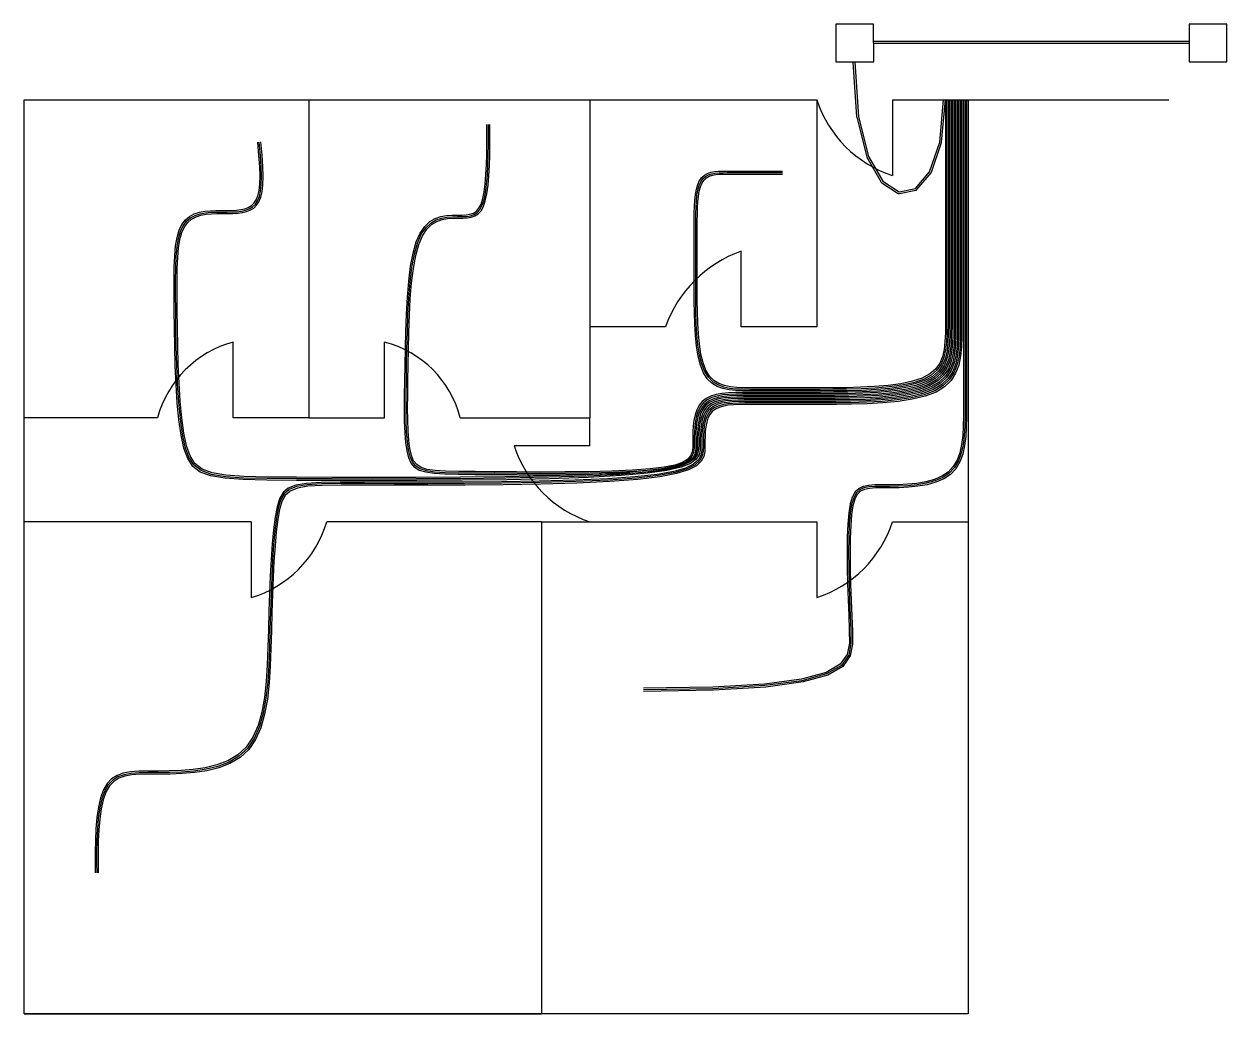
# Model space of a CAD drawing. Header units: millimetres. Extents: x 75 to 2709, y 49 to 1209.
# Drawn here: x 2549.2 to 2708.2, y 884.1 to 1014.8 of the extents above; entities that cross this region are included whole.
import ezdxf

# ---------------------------------------------------------------- set-up
doc = ezdxf.new("R2010")
doc.units = ezdxf.units.MM
for name, color, linetype in [('Arquetas', 170, 'Continuous'), ('Canalización Interior', 30, 'Continuous'), ('Canalización Secundaria', 90, 'Continuous'), ('Urbanización', 250, 'Continuous')]:
    doc.layers.add(name, color=color, linetype=linetype)

msp = doc.modelspace()

# ---------------------------------------------------------------- linework, layer by layer
at = {"layer": 'Arquetas'}
for points in [[(2656.51, 1009.82), (2661.51, 1009.82), (2661.5, 1014.82), (2656.5, 1014.82)], [(2703.19, 1009.82), (2708.19, 1009.82), (2708.19, 1014.82), (2703.19, 1014.82)]]:
    msp.add_lwpolyline(points, close=True, dxfattribs=at)
at = {"layer": 'Canalización Interior'}
for points in [[(2672.78, 1004.8), (2672.78, 997.3), (2672.78, 991.29), (2672.78, 986.56), (2672.78, 982.91), (2672.78, 980.12), (2672.78, 978), (2672.78, 976.34), (2672.78, 974.93), (2672.77, 973.59), (2672.73, 972.31), (2672.6, 971.1), (2672.36, 969.98), (2671.96, 968.95), (2671.36, 968.02), (2670.52, 967.22), (2669.41, 966.56), (2668, 966.03), (2666.34, 965.64), (2664.49, 965.36), (2662.52, 965.17), (2660.49, 965.06), (2658.47, 965), (2656.51, 964.98), (2654.69, 964.97), (2653.05, 964.97), (2651.59, 964.97), (2650.29, 964.97), (2649.11, 964.97), (2648.05, 964.97), (2647.07, 964.97), (2646.15, 964.97), (2645.28, 964.97), (2644.43, 964.97), (2643.61, 964.96), (2642.83, 964.92), (2642.09, 964.85), (2641.42, 964.73), (2640.81, 964.55), (2640.29, 964.3), (2639.85, 963.96), (2639.5, 963.54), (2639.24, 963.04), (2639.06, 962.47), (2638.93, 961.85), (2638.86, 961.19), (2638.82, 960.51), (2638.8, 959.82), (2638.8, 959.14), (2638.78, 958.48), (2638.66, 957.85), (2638.34, 957.25), (2637.7, 956.69), (2636.65, 956.18), (2635.09, 955.72), (2632.91, 955.33), (2630, 955.01), (2626.33, 954.76), (2622.02, 954.57), (2617.29, 954.45), (2612.33, 954.37), (2607.34, 954.32), (2602.51, 954.31), (2598.06, 954.31), (2594.17, 954.31), (2590.99, 954.31), (2588.49, 954.27), (2586.58, 954.15), (2585.16, 953.92), (2584.15, 953.53), (2583.46, 952.94), (2583, 952.13), (2582.67, 951.04), (2582.41, 949.67), (2582.2, 948.02), (2582.02, 946.15), (2581.88, 944.1), (2581.76, 941.91), (2581.67, 939.61), (2581.59, 937.25), (2581.53, 934.87), (2581.47, 932.51), (2581.38, 930.2), (2581.23, 927.98), (2581, 925.87), (2580.65, 923.92), (2580.16, 922.16), (2579.48, 920.61), (2578.6, 919.31), (2577.49, 918.29), (2576.18, 917.52), (2574.73, 916.95), (2573.18, 916.57), (2571.58, 916.34), (2569.98, 916.21), (2568.41, 916.16), (2566.94, 916.15), (2565.6, 916.15), (2564.39, 916.12), (2563.31, 916.03), (2562.35, 915.86), (2561.52, 915.57), (2560.81, 915.13), (2560.21, 914.52), (2559.73, 913.69), (2559.35, 912.63), (2559.06, 911.38), (2558.86, 910), (2558.73, 908.52), (2558.66, 906.99), (2558.63, 905.48), (2558.63, 904.03), (2558.65, 902.69)], [(2672.98, 1004.8), (2672.98, 997.3), (2672.98, 991.28), (2672.98, 986.56), (2672.98, 982.9), (2672.98, 980.12), (2672.98, 977.99), (2672.98, 976.32), (2672.98, 974.89), (2672.97, 973.55), (2672.93, 972.25), (2672.8, 971.02), (2672.56, 969.88), (2672.15, 968.83), (2671.55, 967.89), (2670.7, 967.07), (2669.58, 966.39), (2668.16, 965.86), (2666.48, 965.45), (2664.61, 965.17), (2662.62, 964.97), (2660.57, 964.86), (2658.53, 964.8), (2656.56, 964.78), (2654.72, 964.77), (2653.08, 964.77), (2651.61, 964.77), (2650.3, 964.77), (2649.12, 964.77), (2648.06, 964.77), (2647.08, 964.77), (2646.17, 964.77), (2645.31, 964.77), (2644.48, 964.77), (2643.67, 964.76), (2642.91, 964.72), (2642.19, 964.65), (2641.54, 964.53), (2640.95, 964.36), (2640.44, 964.12), (2640.01, 963.8), (2639.68, 963.39), (2639.43, 962.9), (2639.25, 962.35), (2639.13, 961.74), (2639.05, 961.1), (2639.02, 960.43), (2639, 959.75), (2639, 959.08), (2638.98, 958.41), (2638.86, 957.77), (2638.54, 957.16), (2637.9, 956.58), (2636.85, 956.06), (2635.28, 955.59), (2633.09, 955.18), (2630.17, 954.84), (2626.48, 954.58), (2622.16, 954.39), (2617.41, 954.26), (2612.43, 954.17), (2607.43, 954.13), (2602.59, 954.11), (2598.13, 954.11), (2594.23, 954.12), (2591.06, 954.12), (2588.57, 954.07), (2586.67, 953.96), (2585.26, 953.72), (2584.27, 953.34), (2583.59, 952.76), (2583.14, 951.95), (2582.83, 950.88), (2582.59, 949.51), (2582.38, 947.89), (2582.21, 946.03), (2582.07, 944), (2581.96, 941.81), (2581.87, 939.53), (2581.79, 937.18), (2581.73, 934.8), (2581.67, 932.43), (2581.58, 930.12), (2581.43, 927.89), (2581.2, 925.77), (2580.84, 923.8), (2580.34, 922.02), (2579.66, 920.46), (2578.76, 919.15), (2577.64, 918.11), (2576.32, 917.33), (2574.85, 916.76), (2573.28, 916.38), (2571.67, 916.14), (2570.05, 916.01), (2568.48, 915.96), (2567.01, 915.95), (2565.67, 915.94), (2564.46, 915.92), (2563.4, 915.83), (2562.46, 915.67), (2561.64, 915.38), (2560.95, 914.95), (2560.37, 914.35), (2559.89, 913.54), (2559.52, 912.5), (2559.25, 911.28), (2559.05, 909.91), (2558.93, 908.46), (2558.85, 906.96), (2558.83, 905.47), (2558.83, 904.03), (2558.85, 902.7)], [(2673.18, 1004.8), (2673.18, 997.3), (2673.18, 991.28), (2673.18, 986.55), (2673.18, 982.9), (2673.18, 980.11), (2673.18, 977.98), (2673.18, 976.3), (2673.18, 974.86), (2673.17, 973.5), (2673.13, 972.19), (2673, 970.94), (2672.75, 969.78), (2672.34, 968.71), (2671.73, 967.75), (2670.88, 966.92), (2669.75, 966.22), (2668.31, 965.68), (2666.61, 965.27), (2664.73, 964.98), (2662.72, 964.78), (2660.65, 964.66), (2658.59, 964.6), (2656.61, 964.58), (2654.76, 964.57), (2653.1, 964.57), (2651.62, 964.57), (2650.31, 964.57), (2649.13, 964.57), (2648.07, 964.57), (2647.1, 964.57), (2646.2, 964.57), (2645.34, 964.57), (2644.52, 964.57), (2643.74, 964.56), (2642.99, 964.52), (2642.29, 964.46), (2641.66, 964.34), (2641.09, 964.18), (2640.59, 963.94), (2640.18, 963.63), (2639.86, 963.24), (2639.61, 962.76), (2639.44, 962.23), (2639.32, 961.64), (2639.25, 961.01), (2639.22, 960.36), (2639.2, 959.68), (2639.2, 959.01), (2639.18, 958.34), (2639.06, 957.69), (2638.73, 957.07), (2638.09, 956.48), (2637.04, 955.94), (2635.46, 955.45), (2633.26, 955.02), (2630.34, 954.67), (2626.63, 954.4), (2622.3, 954.2), (2617.53, 954.06), (2612.54, 953.98), (2607.52, 953.93), (2602.67, 953.91), (2598.2, 953.91), (2594.3, 953.92), (2591.13, 953.92), (2588.65, 953.88), (2586.75, 953.76), (2585.36, 953.53), (2584.39, 953.14), (2583.73, 952.57), (2583.29, 951.77), (2583, 950.71), (2582.76, 949.36), (2582.56, 947.75), (2582.4, 945.91), (2582.26, 943.89), (2582.15, 941.72), (2582.06, 939.45), (2581.99, 937.1), (2581.93, 934.73), (2581.86, 932.36), (2581.77, 930.04), (2581.63, 927.79), (2581.39, 925.66), (2581.03, 923.68), (2580.52, 921.88), (2579.83, 920.31), (2578.93, 918.98), (2577.79, 917.94), (2576.45, 917.15), (2574.97, 916.57), (2573.39, 916.18), (2571.76, 915.94), (2570.13, 915.81), (2568.55, 915.76), (2567.07, 915.75), (2565.73, 915.74), (2564.54, 915.72), (2563.49, 915.63), (2562.56, 915.47), (2561.76, 915.19), (2561.08, 914.77), (2560.52, 914.18), (2560.06, 913.38), (2559.7, 912.37), (2559.43, 911.17), (2559.24, 909.83), (2559.12, 908.4), (2559.05, 906.93), (2559.03, 905.46), (2559.03, 904.03), (2559.05, 902.7)], [(2672.58, 1004.8), (2672.58, 997.3), (2672.58, 991.29), (2672.58, 986.56), (2672.58, 982.91), (2672.58, 980.13), (2672.58, 978.02), (2672.58, 976.36), (2672.58, 974.96), (2672.57, 973.64), (2672.53, 972.38), (2672.41, 971.19), (2672.16, 970.08), (2671.77, 969.06), (2671.17, 968.16), (2670.35, 967.37), (2669.25, 966.72), (2667.85, 966.21), (2666.2, 965.83), (2664.37, 965.55), (2662.42, 965.37), (2660.41, 965.25), (2658.4, 965.2), (2656.46, 965.18), (2654.66, 965.17), (2653.03, 965.17), (2651.58, 965.17), (2650.28, 965.17), (2649.1, 965.17), (2648.04, 965.17), (2647.05, 965.17), (2646.13, 965.17), (2645.24, 965.17), (2644.38, 965.17), (2643.54, 965.16), (2642.75, 965.12), (2641.99, 965.04), (2641.3, 964.92), (2640.68, 964.73), (2640.13, 964.47), (2639.68, 964.13), (2639.32, 963.69), (2639.06, 963.17), (2638.86, 962.59), (2638.74, 961.95), (2638.66, 961.28), (2638.62, 960.59), (2638.6, 959.89), (2638.6, 959.21), (2638.58, 958.55), (2638.44, 957.92), (2638.05, 957.34), (2637.29, 956.79), (2636.05, 956.3), (2634.19, 955.86), (2631.6, 955.48), (2628.15, 955.17), (2623.78, 954.94), (2618.66, 954.76), (2613.02, 954.64), (2607.11, 954.57), (2601.14, 954.53), (2595.35, 954.52), (2589.97, 954.53), (2585.24, 954.55), (2581.34, 954.58), (2578.21, 954.66), (2575.76, 954.83), (2573.9, 955.15), (2572.53, 955.65), (2571.55, 956.4), (2570.86, 957.42), (2570.37, 958.79), (2569.99, 960.5), (2569.7, 962.53), (2569.48, 964.79), (2569.33, 967.2), (2569.22, 969.7), (2569.16, 972.21), (2569.11, 974.66), (2569.09, 976.97), (2569.07, 979.08), (2569.06, 980.98), (2569.09, 982.69), (2569.15, 984.19), (2569.27, 985.51), (2569.46, 986.64), (2569.73, 987.59), (2570.09, 988.36), (2570.55, 988.96), (2571.1, 989.42), (2571.72, 989.74), (2572.4, 989.96), (2573.12, 990.09), (2573.85, 990.16), (2574.59, 990.18), (2575.32, 990.19), (2576.02, 990.19), (2576.68, 990.2), (2577.3, 990.24), (2577.87, 990.31), (2578.4, 990.43), (2578.87, 990.61), (2579.29, 990.86), (2579.64, 991.19), (2579.93, 991.61), (2580.15, 992.15), (2580.31, 992.84), (2580.4, 993.69), (2580.42, 994.73), (2580.39, 995.98), (2580.28, 997.47), (2580.12, 999.22)], [(2672.38, 1004.8), (2672.38, 997.3), (2672.38, 991.29), (2672.38, 986.56), (2672.38, 982.91), (2672.38, 980.14), (2672.38, 978.03), (2672.38, 976.39), (2672.38, 974.99), (2672.37, 973.69), (2672.33, 972.44), (2672.21, 971.27), (2671.97, 970.18), (2671.57, 969.18), (2670.99, 968.3), (2670.17, 967.53), (2669.08, 966.89), (2667.7, 966.39), (2666.07, 966.01), (2664.25, 965.74), (2662.32, 965.56), (2660.33, 965.45), (2658.34, 965.4), (2656.42, 965.38), (2654.62, 965.37), (2653.01, 965.37), (2651.57, 965.37), (2650.27, 965.37), (2649.1, 965.37), (2648.03, 965.37), (2647.04, 965.37), (2646.11, 965.37), (2645.21, 965.37), (2644.33, 965.37), (2643.48, 965.36), (2642.66, 965.32), (2641.89, 965.24), (2641.18, 965.11), (2640.54, 964.92), (2639.98, 964.65), (2639.51, 964.3), (2639.15, 963.85), (2638.87, 963.31), (2638.67, 962.71), (2638.54, 962.06), (2638.46, 961.37), (2638.42, 960.67), (2638.4, 959.96), (2638.4, 959.28), (2638.38, 958.62), (2638.24, 958), (2637.85, 957.42), (2637.1, 956.9), (2635.86, 956.42), (2634.01, 956), (2631.42, 955.64), (2627.98, 955.34), (2623.63, 955.11), (2618.52, 954.95), (2612.91, 954.83), (2607.01, 954.76), (2601.07, 954.73), (2595.3, 954.72), (2589.95, 954.73), (2585.25, 954.75), (2581.36, 954.78), (2578.26, 954.86), (2575.84, 955.03), (2574, 955.34), (2572.65, 955.84), (2571.69, 956.58), (2571.02, 957.6), (2570.54, 958.95), (2570.17, 960.65), (2569.89, 962.66), (2569.67, 964.9), (2569.52, 967.3), (2569.42, 969.77), (2569.35, 972.26), (2569.31, 974.68), (2569.29, 976.97), (2569.27, 979.05), (2569.26, 980.93), (2569.29, 982.61), (2569.35, 984.1), (2569.46, 985.39), (2569.65, 986.5), (2569.9, 987.44), (2570.25, 988.19), (2570.7, 988.79), (2571.24, 989.23), (2571.84, 989.55), (2572.51, 989.76), (2573.21, 989.89), (2573.93, 989.96), (2574.66, 989.98), (2575.38, 989.99), (2576.08, 989.99), (2576.75, 990), (2577.38, 990.04), (2577.97, 990.12), (2578.51, 990.24), (2579, 990.43), (2579.43, 990.69), (2579.8, 991.04), (2580.1, 991.48), (2580.33, 992.05), (2580.5, 992.76), (2580.59, 993.64), (2580.62, 994.7), (2580.58, 995.97), (2580.48, 997.48), (2580.31, 999.24)], [(2672.18, 1004.8), (2672.18, 997.3), (2672.18, 991.29), (2672.18, 986.56), (2672.18, 982.92), (2672.18, 980.15), (2672.18, 978.05), (2672.18, 976.41), (2672.18, 975.03), (2672.17, 973.73), (2672.13, 972.5), (2672.01, 971.35), (2671.77, 970.28), (2671.38, 969.3), (2670.8, 968.43), (2669.99, 967.68), (2668.91, 967.06), (2667.54, 966.57), (2665.93, 966.2), (2664.14, 965.94), (2662.22, 965.76), (2660.25, 965.65), (2658.27, 965.6), (2656.37, 965.58), (2654.59, 965.57), (2652.99, 965.57), (2651.55, 965.57), (2650.26, 965.57), (2649.09, 965.57), (2648.02, 965.57), (2647.02, 965.57), (2646.09, 965.57), (2645.18, 965.57), (2644.29, 965.57), (2643.42, 965.56), (2642.58, 965.51), (2641.79, 965.43), (2641.06, 965.3), (2640.4, 965.11), (2639.83, 964.83), (2639.35, 964.46), (2638.97, 964), (2638.68, 963.45), (2638.48, 962.83), (2638.34, 962.16), (2638.26, 961.46), (2638.22, 960.74), (2638.2, 960.03), (2638.2, 959.34), (2638.18, 958.69), (2638.04, 958.08), (2637.65, 957.51), (2636.9, 957), (2635.67, 956.54), (2633.82, 956.13), (2631.24, 955.79), (2627.82, 955.51), (2623.47, 955.29), (2618.39, 955.13), (2612.79, 955.03), (2606.92, 954.96), (2600.99, 954.93), (2595.25, 954.92), (2589.93, 954.93), (2585.25, 954.95), (2581.39, 954.98), (2578.31, 955.05), (2575.91, 955.22), (2574.1, 955.53), (2572.77, 956.03), (2571.82, 956.76), (2571.17, 957.77), (2570.7, 959.11), (2570.35, 960.8), (2570.07, 962.8), (2569.87, 965.02), (2569.72, 967.39), (2569.62, 969.85), (2569.55, 972.31), (2569.51, 974.71), (2569.49, 976.97), (2569.47, 979.03), (2569.46, 980.88), (2569.49, 982.54), (2569.55, 984), (2569.66, 985.28), (2569.83, 986.37), (2570.08, 987.28), (2570.42, 988.03), (2570.86, 988.61), (2571.38, 989.04), (2571.97, 989.36), (2572.61, 989.57), (2573.3, 989.7), (2574.01, 989.76), (2574.73, 989.78), (2575.45, 989.79), (2576.15, 989.79), (2576.82, 989.81), (2577.47, 989.85), (2578.07, 989.93), (2578.63, 990.06), (2579.13, 990.25), (2579.58, 990.52), (2579.96, 990.89), (2580.27, 991.35), (2580.51, 991.95), (2580.68, 992.68), (2580.78, 993.58), (2580.82, 994.67), (2580.78, 995.97), (2580.68, 997.49), (2580.51, 999.26)], [(2671.98, 1004.8), (2671.98, 997.3), (2671.98, 991.29), (2671.98, 986.56), (2671.98, 982.92), (2671.98, 980.16), (2671.98, 978.06), (2671.98, 976.43), (2671.98, 975.06), (2671.97, 973.78), (2671.93, 972.57), (2671.81, 971.43), (2671.58, 970.38), (2671.19, 969.42), (2670.62, 968.57), (2669.81, 967.83), (2668.75, 967.22), (2667.39, 966.74), (2665.79, 966.38), (2664.02, 966.13), (2662.12, 965.95), (2660.16, 965.85), (2658.21, 965.8), (2656.32, 965.78), (2654.56, 965.77), (2652.96, 965.77), (2651.54, 965.77), (2650.25, 965.77), (2649.08, 965.77), (2648.01, 965.77), (2647.01, 965.77), (2646.06, 965.77), (2645.14, 965.77), (2644.24, 965.77), (2643.35, 965.76), (2642.5, 965.71), (2641.69, 965.63), (2640.95, 965.49), (2640.27, 965.29), (2639.68, 965.01), (2639.18, 964.63), (2638.79, 964.15), (2638.5, 963.59), (2638.29, 962.95), (2638.15, 962.27), (2638.06, 961.55), (2638.02, 960.82), (2638, 960.1), (2638, 959.41), (2637.99, 958.76), (2637.91, 958.16), (2637.7, 957.61), (2637.29, 957.11), (2636.62, 956.67), (2635.61, 956.29), (2634.2, 955.97), (2632.32, 955.71), (2629.95, 955.52), (2627.16, 955.39), (2624.1, 955.31), (2620.87, 955.26), (2617.6, 955.25), (2614.42, 955.26), (2611.46, 955.27), (2608.83, 955.3), (2606.63, 955.32), (2604.84, 955.36), (2603.42, 955.45), (2602.31, 955.61), (2601.47, 955.87), (2600.86, 956.26), (2600.41, 956.8), (2600.09, 957.52), (2599.86, 958.43), (2599.7, 959.54), (2599.59, 960.84), (2599.53, 962.31), (2599.51, 963.95), (2599.52, 965.75), (2599.55, 967.69), (2599.59, 969.76), (2599.64, 971.96), (2599.69, 974.22), (2599.77, 976.5), (2599.9, 978.73), (2600.07, 980.86), (2600.32, 982.83), (2600.64, 984.58), (2601.06, 986.06), (2601.58, 987.22), (2602.19, 988.1), (2602.86, 988.73), (2603.58, 989.15), (2604.32, 989.4), (2605.06, 989.53), (2605.78, 989.58), (2606.47, 989.59), (2607.09, 989.59), (2607.66, 989.62), (2608.16, 989.7), (2608.61, 989.86), (2609.01, 990.12), (2609.34, 990.5), (2609.63, 991.04), (2609.86, 991.76), (2610.04, 992.67), (2610.17, 993.74), (2610.27, 994.94), (2610.34, 996.24), (2610.38, 997.58), (2610.4, 998.94), (2610.4, 1000.27), (2610.4, 1001.54)], [(2671.78, 1004.8), (2671.78, 997.3), (2671.78, 991.29), (2671.78, 986.57), (2671.78, 982.93), (2671.78, 980.16), (2671.78, 978.07), (2671.78, 976.45), (2671.78, 975.09), (2671.77, 973.83), (2671.73, 972.63), (2671.61, 971.51), (2671.38, 970.48), (2671, 969.54), (2670.43, 968.71), (2669.64, 967.99), (2668.58, 967.39), (2667.24, 966.92), (2665.66, 966.57), (2663.9, 966.32), (2662.02, 966.15), (2660.08, 966.05), (2658.15, 966), (2656.27, 965.98), (2654.52, 965.97), (2652.94, 965.97), (2651.52, 965.97), (2650.24, 965.97), (2649.07, 965.97), (2648, 965.97), (2646.99, 965.97), (2646.04, 965.97), (2645.11, 965.97), (2644.19, 965.97), (2643.29, 965.95), (2642.42, 965.91), (2641.59, 965.83), (2640.83, 965.69), (2640.13, 965.48), (2639.52, 965.19), (2639.01, 964.8), (2638.61, 964.31), (2638.31, 963.72), (2638.1, 963.07), (2637.95, 962.37), (2637.87, 961.64), (2637.82, 960.9), (2637.8, 960.17), (2637.8, 959.48), (2637.79, 958.83), (2637.71, 958.24), (2637.5, 957.7), (2637.1, 957.22), (2636.42, 956.79), (2635.42, 956.43), (2634.02, 956.12), (2632.16, 955.88), (2629.79, 955.7), (2627.03, 955.58), (2623.98, 955.5), (2620.77, 955.46), (2617.53, 955.45), (2614.38, 955.46), (2611.43, 955.48), (2608.83, 955.5), (2606.66, 955.52), (2604.89, 955.56), (2603.49, 955.65), (2602.41, 955.81), (2601.59, 956.06), (2600.99, 956.44), (2600.57, 956.98), (2600.26, 957.68), (2600.04, 958.58), (2599.89, 959.68), (2599.79, 960.96), (2599.73, 962.41), (2599.71, 964.02), (2599.73, 965.8), (2599.76, 967.71), (2599.79, 969.76), (2599.84, 971.93), (2599.89, 974.17), (2599.97, 976.42), (2600.09, 978.63), (2600.26, 980.74), (2600.5, 982.69), (2600.81, 984.43), (2601.22, 985.89), (2601.73, 987.05), (2602.32, 987.91), (2602.98, 988.53), (2603.68, 988.95), (2604.4, 989.2), (2605.14, 989.33), (2605.85, 989.38), (2606.53, 989.39), (2607.16, 989.39), (2607.73, 989.42), (2608.25, 989.5), (2608.72, 989.67), (2609.13, 989.93), (2609.48, 990.32), (2609.78, 990.88), (2610.02, 991.61), (2610.22, 992.54), (2610.36, 993.64), (2610.46, 994.86), (2610.53, 996.18), (2610.57, 997.54), (2610.6, 998.92), (2610.6, 1000.27), (2610.6, 1001.54)], [(2671.58, 1004.8), (2671.58, 997.3), (2671.58, 991.29), (2671.58, 986.57), (2671.58, 982.93), (2671.58, 980.17), (2671.58, 978.09), (2671.58, 976.48), (2671.58, 975.13), (2671.57, 973.88), (2671.53, 972.7), (2671.41, 971.59), (2671.18, 970.58), (2670.81, 969.66), (2670.24, 968.84), (2669.46, 968.14), (2668.41, 967.56), (2667.09, 967.1), (2665.52, 966.76), (2663.78, 966.51), (2661.92, 966.35), (2660, 966.25), (2658.08, 966.19), (2656.23, 966.18), (2654.49, 966.17), (2652.92, 966.17), (2651.51, 966.17), (2650.23, 966.17), (2649.06, 966.17), (2647.99, 966.17), (2646.98, 966.17), (2646.02, 966.17), (2645.08, 966.17), (2644.15, 966.17), (2643.23, 966.15), (2642.34, 966.11), (2641.49, 966.02), (2640.71, 965.88), (2640, 965.66), (2639.37, 965.36), (2638.85, 964.96), (2638.44, 964.46), (2638.13, 963.86), (2637.91, 963.19), (2637.76, 962.47), (2637.67, 961.73), (2637.62, 960.98), (2637.6, 960.24), (2637.6, 959.54), (2637.59, 958.9), (2637.51, 958.31), (2637.31, 957.79), (2636.9, 957.32), (2636.23, 956.91), (2635.23, 956.56), (2633.84, 956.28), (2631.99, 956.05), (2629.64, 955.88), (2626.89, 955.76), (2623.86, 955.69), (2620.68, 955.66), (2617.46, 955.65), (2614.33, 955.66), (2611.41, 955.68), (2608.83, 955.7), (2606.68, 955.72), (2604.94, 955.76), (2603.57, 955.85), (2602.51, 956), (2601.71, 956.26), (2601.13, 956.63), (2600.72, 957.15), (2600.44, 957.85), (2600.22, 958.74), (2600.08, 959.82), (2599.98, 961.07), (2599.93, 962.5), (2599.91, 964.1), (2599.93, 965.84), (2599.96, 967.73), (2599.99, 969.76), (2600.04, 971.9), (2600.09, 974.12), (2600.17, 976.35), (2600.28, 978.53), (2600.45, 980.62), (2600.68, 982.55), (2600.99, 984.27), (2601.39, 985.72), (2601.88, 986.87), (2602.46, 987.73), (2603.1, 988.34), (2603.78, 988.76), (2604.49, 989.01), (2605.21, 989.13), (2605.92, 989.18), (2606.6, 989.19), (2607.23, 989.19), (2607.81, 989.22), (2608.34, 989.31), (2608.82, 989.47), (2609.25, 989.74), (2609.62, 990.15), (2609.93, 990.71), (2610.19, 991.46), (2610.39, 992.41), (2610.55, 993.53), (2610.65, 994.78), (2610.73, 996.12), (2610.77, 997.51), (2610.8, 998.9), (2610.8, 1000.26), (2610.8, 1001.54)], [(2673.58, 1004.8), (2673.58, 997.3), (2673.58, 991.28), (2673.58, 986.55), (2673.58, 982.89), (2673.58, 980.1), (2673.58, 977.96), (2673.58, 976.27), (2673.58, 974.83), (2673.58, 973.45), (2673.58, 972.1), (2673.58, 970.77), (2673.58, 969.46), (2673.58, 968.16), (2673.58, 966.86), (2673.58, 965.57), (2673.58, 964.28), (2673.58, 962.98), (2673.55, 961.69), (2673.48, 960.44), (2673.33, 959.25), (2673.08, 958.14), (2672.71, 957.13), (2672.19, 956.24), (2671.5, 955.49), (2670.63, 954.91), (2669.6, 954.47), (2668.46, 954.16), (2667.25, 953.96), (2666.02, 953.83), (2664.8, 953.77), (2663.64, 953.75), (2662.59, 953.74), (2661.66, 953.74), (2660.88, 953.69), (2660.21, 953.55), (2659.66, 953.3), (2659.22, 952.88), (2658.87, 952.25), (2658.6, 951.38), (2658.41, 950.22), (2658.29, 948.75), (2658.22, 947.02), (2658.2, 945.1), (2658.22, 943.03), (2658.26, 940.91), (2658.33, 938.78), (2658.41, 936.71), (2658.49, 934.77), (2658.51, 933.01), (2658.21, 931.45), (2657.24, 930.1), (2655.29, 928.98), (2652.02, 928.08), (2647.12, 927.43), (2640.26, 927.03), (2631.1, 926.88)], [(2673.78, 1004.8), (2673.78, 997.3), (2673.78, 991.28), (2673.78, 986.55), (2673.78, 982.89), (2673.78, 980.1), (2673.78, 977.96), (2673.78, 976.27), (2673.78, 974.83), (2673.78, 973.45), (2673.78, 972.1), (2673.78, 970.77), (2673.78, 969.45), (2673.78, 968.15), (2673.78, 966.85), (2673.78, 965.55), (2673.78, 964.25), (2673.78, 962.93), (2673.75, 961.63), (2673.68, 960.36), (2673.52, 959.15), (2673.27, 958.02), (2672.9, 956.99), (2672.37, 956.08), (2671.67, 955.33), (2670.78, 954.73), (2669.74, 954.29), (2668.58, 953.97), (2667.36, 953.76), (2666.11, 953.63), (2664.88, 953.57), (2663.71, 953.55), (2662.65, 953.55), (2661.74, 953.54), (2660.96, 953.49), (2660.31, 953.36), (2659.77, 953.1), (2659.34, 952.69), (2659.01, 952.07), (2658.76, 951.2), (2658.59, 950.06), (2658.47, 948.6), (2658.41, 946.89), (2658.39, 944.98), (2658.42, 942.93), (2658.46, 940.82), (2658.53, 938.7), (2658.61, 936.63), (2658.69, 934.69), (2658.72, 932.92), (2658.41, 931.35), (2657.43, 929.98), (2655.47, 928.83), (2652.18, 927.92), (2647.24, 927.25), (2640.33, 926.83), (2631.1, 926.68)], [(2671.38, 1004.8), (2671.38, 997.3), (2671.38, 991.29), (2671.38, 986.57), (2671.38, 982.93), (2671.38, 980.18), (2671.38, 978.1), (2671.38, 976.5), (2671.38, 975.16), (2671.37, 973.92), (2671.33, 972.76), (2671.22, 971.67), (2670.99, 970.68), (2670.62, 969.78), (2670.06, 968.98), (2669.28, 968.29), (2668.25, 967.72), (2666.93, 967.28), (2665.39, 966.94), (2663.66, 966.7), (2661.82, 966.54), (2659.92, 966.44), (2658.02, 966.39), (2656.18, 966.38), (2654.46, 966.37), (2652.9, 966.37), (2651.49, 966.37), (2650.22, 966.37), (2649.06, 966.37), (2647.99, 966.37), (2646.99, 966.37), (2646.04, 966.37), (2645.11, 966.37), (2644.19, 966.38), (2643.29, 966.41), (2642.42, 966.5), (2641.59, 966.67), (2640.83, 966.96), (2640.13, 967.38), (2639.52, 967.98), (2639.01, 968.77), (2638.61, 969.77), (2638.31, 970.96), (2638.1, 972.29), (2637.95, 973.71), (2637.87, 975.19), (2637.82, 976.69), (2637.8, 978.16), (2637.8, 979.56), (2637.8, 980.86), (2637.8, 982.06), (2637.8, 983.18), (2637.8, 984.23), (2637.8, 985.22), (2637.8, 986.18), (2637.8, 987.11), (2637.8, 988.02), (2637.8, 988.94), (2637.81, 989.84), (2637.84, 990.71), (2637.89, 991.55), (2637.97, 992.32), (2638.1, 993.03), (2638.27, 993.65), (2638.5, 994.16), (2638.79, 994.57), (2639.15, 994.88), (2639.55, 995.09), (2640, 995.24), (2640.49, 995.33), (2641.01, 995.38), (2641.55, 995.39), (2642.12, 995.4), (2642.69, 995.4), (2643.31, 995.4), (2644, 995.4), (2644.78, 995.4), (2645.69, 995.4), (2646.75, 995.4), (2647.99, 995.4), (2649.45, 995.4)], [(2671.18, 1004.8), (2671.18, 997.3), (2671.18, 991.29), (2671.18, 986.57), (2671.18, 982.94), (2671.18, 980.19), (2671.18, 978.12), (2671.18, 976.52), (2671.18, 975.19), (2671.17, 973.97), (2671.13, 972.82), (2671.02, 971.76), (2670.79, 970.78), (2670.42, 969.89), (2669.87, 969.11), (2669.1, 968.44), (2668.08, 967.89), (2666.78, 967.45), (2665.25, 967.13), (2663.54, 966.89), (2661.72, 966.74), (2659.84, 966.64), (2657.96, 966.59), (2656.13, 966.58), (2654.42, 966.57), (2652.88, 966.57), (2651.48, 966.57), (2650.22, 966.57), (2649.06, 966.57), (2648, 966.57), (2647.01, 966.57), (2646.06, 966.57), (2645.14, 966.57), (2644.24, 966.58), (2643.35, 966.61), (2642.5, 966.7), (2641.69, 966.87), (2640.95, 967.15), (2640.27, 967.57), (2639.68, 968.16), (2639.18, 968.94), (2638.79, 969.93), (2638.5, 971.1), (2638.29, 972.4), (2638.15, 973.81), (2638.06, 975.28), (2638.02, 976.75), (2638, 978.21), (2638, 979.59), (2638, 980.88), (2638, 982.07), (2638, 983.19), (2638, 984.23), (2638, 985.22), (2638, 986.16), (2638, 987.08), (2638, 987.99), (2638, 988.89), (2638.01, 989.78), (2638.04, 990.63), (2638.08, 991.45), (2638.16, 992.2), (2638.28, 992.89), (2638.45, 993.49), (2638.67, 994), (2638.95, 994.39), (2639.28, 994.69), (2639.67, 994.9), (2640.1, 995.05), (2640.57, 995.13), (2641.07, 995.18), (2641.6, 995.19), (2642.15, 995.2), (2642.72, 995.2), (2643.33, 995.2), (2644.01, 995.2), (2644.79, 995.2), (2645.69, 995.2), (2646.75, 995.2), (2647.99, 995.2), (2649.45, 995.2)], [(2670.98, 1004.8), (2670.98, 997.3), (2670.98, 991.29), (2670.98, 986.57), (2670.98, 982.94), (2670.98, 980.2), (2670.98, 978.13), (2670.98, 976.54), (2670.98, 975.23), (2670.98, 974.02), (2670.93, 972.89), (2670.82, 971.84), (2670.6, 970.88), (2670.23, 970.01), (2669.69, 969.25), (2668.93, 968.6), (2667.91, 968.06), (2666.63, 967.63), (2665.11, 967.31), (2663.42, 967.09), (2661.62, 966.93), (2659.76, 966.84), (2657.89, 966.79), (2656.09, 966.78), (2654.39, 966.77), (2652.85, 966.77), (2651.47, 966.77), (2650.21, 966.77), (2649.06, 966.77), (2648.01, 966.77), (2647.02, 966.77), (2646.08, 966.77), (2645.18, 966.77), (2644.29, 966.78), (2643.42, 966.81), (2642.58, 966.9), (2641.79, 967.06), (2641.06, 967.34), (2640.4, 967.76), (2639.83, 968.33), (2639.35, 969.1), (2638.97, 970.08), (2638.68, 971.23), (2638.48, 972.52), (2638.34, 973.91), (2638.26, 975.36), (2638.22, 976.82), (2638.2, 978.25), (2638.2, 979.63), (2638.2, 980.9), (2638.2, 982.09), (2638.2, 983.19), (2638.2, 984.23), (2638.2, 985.21), (2638.2, 986.15), (2638.2, 987.06), (2638.2, 987.96), (2638.2, 988.84), (2638.21, 989.71), (2638.23, 990.55), (2638.28, 991.35), (2638.36, 992.09), (2638.47, 992.75), (2638.63, 993.34), (2638.83, 993.83), (2639.1, 994.21), (2639.42, 994.5), (2639.79, 994.71), (2640.2, 994.85), (2640.65, 994.93), (2641.14, 994.98), (2641.65, 994.99), (2642.18, 995), (2642.74, 995), (2643.34, 995), (2644.02, 995), (2644.79, 995), (2645.69, 995), (2646.75, 995), (2647.99, 995), (2649.45, 995)]]:
    msp.add_lwpolyline(points, dxfattribs=at)
msp.add_lwpolyline([(2673.38, 1004.8), (2673.38, 997.3), (2673.38, 991.28), (2673.38, 986.55), (2673.38, 982.89), (2673.38, 980.1), (2673.38, 977.96), (2673.38, 976.27), (2673.38, 974.83), (2673.38, 973.45), (2673.38, 972.1), (2673.38, 970.77), (2673.38, 969.46), (2673.38, 968.16), (2673.38, 966.86), (2673.38, 965.57), (2673.38, 964.28), (2673.38, 962.98), (2673.35, 961.7), (2673.28, 960.46), (2673.13, 959.29), (2672.89, 958.19), (2672.53, 957.21), (2672.03, 956.36), (2671.37, 955.65), (2670.53, 955.09), (2669.53, 954.66), (2668.42, 954.36), (2667.23, 954.15), (2666, 954.03), (2664.79, 953.97), (2663.64, 953.95), (2662.59, 953.94, 0.001419), (2662.58, 953.94), (2661.66, 953.94, 0.013762), (2661.65, 953.94), (2660.86, 953.89, 0.033631), (2660.84, 953.88), (2660.17, 953.75, 0.059959), (2660.13, 953.74), (2659.58, 953.48, 0.08045), (2659.53, 953.44), (2659.08, 953.02, 0.075904), (2659.04, 952.97), (2658.69, 952.35, 0.05366), (2658.68, 952.31), (2658.41, 951.44, 0.033119), (2658.41, 951.41), (2658.22, 950.25, 0.019449), (2658.21, 950.24), (2658.09, 948.77, 0.011297), (2658.09, 948.76), (2658.02, 947.03, 0.00715), (2658.02, 947.03), (2658, 945.1, 0.004847), (2658, 945.09), (2658.02, 943.03, 0.003413), (2658.02, 943.03), (2658.06, 940.9, 0.002427), (2658.06, 940.9), (2658.13, 938.77, 0.001674), (2658.13, 938.77), (2658.21, 936.7, 0.001018), (2658.21, 936.7), (2658.29, 934.76), (2658.31, 933.03), (2658.02, 931.53), (2657.1, 930.26), (2655.21, 929.16), (2651.98, 928.28), (2647.1, 927.63), (2640.25, 927.23), (2631.1, 927.08)], format="xyb", dxfattribs=at)
at = {"layer": 'Canalización Secundaria'}
for p, q in [((2661.5, 1012.57), (2703.19, 1012.57)), ((2661.5, 1012.32), (2703.19, 1012.32))]:
    msp.add_line(p, q, dxfattribs=at)
msp.add_lwpolyline([(2658.76, 1009.8), (2659.26, 1002.56, 0.044821), (2659.27, 1002.52), (2660.6, 997.29, 0.067828), (2660.62, 997.23), (2662.5, 993.94, 0.119726), (2662.58, 993.86), (2664.73, 992.46, 0.19617), (2664.92, 992.43), (2667.07, 992.86, 0.16806), (2667.21, 992.95), (2669.09, 995.16, 0.094794), (2669.14, 995.24), (2670.46, 999.16, 0.059172), (2670.48, 999.22), (2670.98, 1004.8)], format="xyb", dxfattribs=at)
msp.add_lwpolyline([(2659.01, 1009.82), (2659.51, 1002.58), (2660.84, 997.35), (2662.72, 994.07), (2664.87, 992.67), (2667.02, 993.11), (2668.9, 995.32), (2670.23, 999.24), (2670.73, 1004.82)], dxfattribs=at)
at = {"layer": 'Urbanización'}
for p, q in [((2549.24, 884.07), (2549.24, 1004.82)), ((2549.24, 1004.82), (2577.93, 1004.82)), ((2550.37, 1004.82), (2654, 1004.82)), ((2586.88, 1004.82), (2586.88, 962.82)), ((2624, 1004.82), (2624, 962.82)), ((2654, 1004.82), (2654, 974.82)), ((2664, 1004.82), (2674, 1004.82)), ((2664, 1004.82), (2664, 994.82)), ((2674, 1004.82), (2674, 884.07)), ((2674, 1004.82), (2700.51, 1004.82)), ((2644, 974.82), (2644, 984.82)), ((2634, 974.82), (2624, 974.82)), ((2654, 974.82), (2644, 974.82)), ((2576.88, 962.82), (2576.88, 972.82)), ((2596.88, 962.82), (2596.88, 972.82)), ((2566.88, 962.82), (2549.24, 962.82)), ((2586.88, 962.82), (2576.88, 962.82)), ((2586.88, 962.82), (2596.88, 962.82)), ((2606.88, 962.82), (2624, 962.82)), ((2624, 959.11), (2624, 962.82)), ((2624, 959.11), (2614, 959.11)), ((2579.24, 949.07), (2549.24, 949.07)), ((2579.24, 949.07), (2579.24, 939.07)), ((2617.63, 949.07), (2589.24, 949.07)), ((2617.63, 949.07), (2617.63, 884.07)), ((2617.63, 949.07), (2654, 949.07)), ((2654, 949.07), (2654, 939.07)), ((2664, 949.07), (2674, 949.07)), ((2674, 884.07), (2549.24, 884.07)), ((2549.24, 884.07), (2617.63, 884.07))]:
    msp.add_line(p, q, dxfattribs=at)
for centre, radius, start, end in [((2668.9, 1009.72), 15.69, 198.2048, 251.7952), ((2649.45, 969.36), 16.39, 109.4417, 160.5583), ((2580.61, 959.09), 14.23, 105.2003, 164.7997), ((2593.43, 959.37), 13.88, 14.3853, 75.6147), ((2628.91, 963.96), 15.68, 198.0344, 251.7417), ((2575.05, 953.26), 14.8, 286.4498, 343.5502), ((2649.17, 953.89), 15.59, 288.028, 341.972)]:
    msp.add_arc(centre, radius, start, end, dxfattribs=at)

doc.saveas('drawing.dxf')
